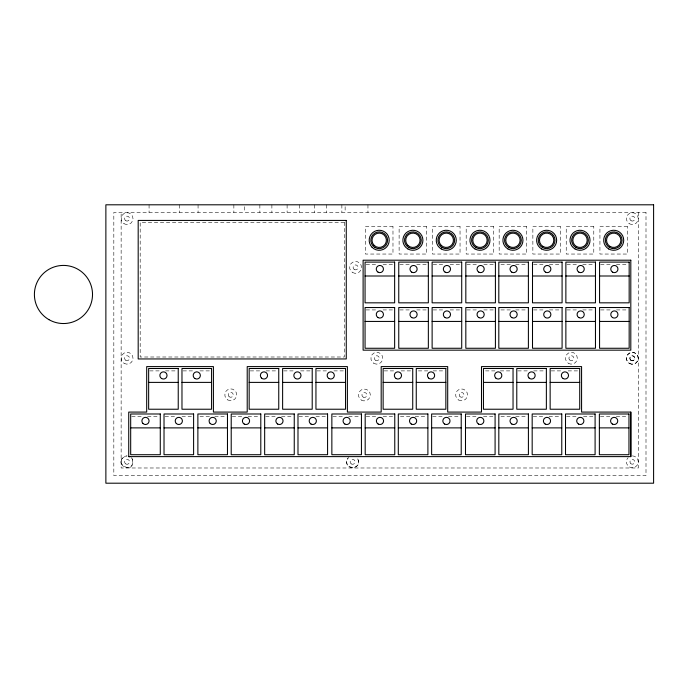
<?xml version="1.0" encoding="UTF-8"?>
<svg xmlns="http://www.w3.org/2000/svg" width="688" height="688" viewBox="0 0 688 688"><rect width="100%" height="100%" fill="white"/><g stroke="black" fill="none" stroke-linecap="round" stroke-linejoin="round"><path stroke-width="0.52" stroke-dasharray="3.44 2.58" d="M366.119 264.502L377.738 264.502M383.027 264.502L392.538 264.502M399.814 264.502L411.441 264.502M416.722 264.502L427.291 264.502M433.182 264.502L444.809 264.502M450.09 264.502L459.601 264.502M466.885 264.502L478.504 264.502M483.793 264.502L494.354 264.502M500.916 264.502L510.427 264.502M515.716 264.502L527.335 264.502M533.561 264.502L544.131 264.502M549.411 264.502L561.038 264.502M566.929 264.502L577.499 264.502M582.779 264.502L594.406 264.502M600.624 264.502L611.193 264.502M616.474 264.502L628.101 264.502M366.119 309.927L377.738 309.927M383.027 309.927L392.538 309.927M399.814 309.927L411.441 309.927M416.722 309.927L427.291 309.927M433.182 309.927L444.809 309.927M450.09 309.927L459.601 309.927M466.885 309.927L478.504 309.927M483.793 309.927L494.354 309.927M500.916 309.927L510.427 309.927M515.716 309.927L527.335 309.927M533.561 309.927L544.131 309.927M549.411 309.927L561.038 309.927M566.929 309.927L577.499 309.927M582.779 309.927L594.406 309.927M600.624 309.927L611.193 309.927M616.474 309.927L628.101 309.927M149.709 370.892L161.327 370.892M165.559 370.892L177.177 370.892M183.034 370.892L194.661 370.892M199.941 370.892L210.511 370.892M250.226 370.892L261.853 370.892M266.075 370.892L277.703 370.892M283.68 370.892L295.298 370.892M300.587 370.892L311.148 370.892M317.005 370.892L327.574 370.892M333.912 370.892L344.482 370.892M384.196 370.892L395.824 370.892M401.104 370.892L410.616 370.892M418.373 370.892L427.884 370.892M433.165 370.892L444.792 370.892M485.565 370.892L495.076 370.892M500.357 370.892L511.984 370.892M517.84 370.892L528.401 370.892M533.69 370.892L545.309 370.892M551.191 370.892L562.818 370.892M568.099 370.892L578.668 370.892M131.743 416.386L142.313 416.386M147.593 416.386L159.22 416.386M165.077 416.386L176.696 416.386M181.985 416.386L192.545 416.386M199.993 416.386L209.505 416.386M214.785 416.386L226.412 416.386M232.269 416.386L243.887 416.386M248.119 416.386L259.737 416.386M265.723 416.386L277.341 416.386M281.573 416.386L293.191 416.386M299.048 416.386L310.675 416.386M315.955 416.386L325.467 416.386M332.906 416.386L343.475 416.386M348.764 416.386L360.383 416.386M366.24 416.386L377.858 416.386M383.147 416.386L393.717 416.386M400.416 416.386L409.928 416.386M415.208 416.386L426.835 416.386M432.683 416.386L443.253 416.386M448.542 416.386L460.16 416.386M466.55 416.386L477.119 416.386M483.458 416.386L494.027 416.386M500.933 416.386L510.444 416.386M515.725 416.386L527.352 416.386M533.234 416.386L544.862 416.386M549.084 416.386L560.711 416.386M566.568 416.386L578.187 416.386M583.476 416.386L592.979 416.386M600.426 416.386L610.996 416.386M616.276 416.386L627.903 416.386M357.734 458.853C362.997 471.839 339.949 468.803 348.395 457.623A5.934 5.934 0 0 0 348.395 466.017A5.934 5.934 0 0 0 356.788 466.017A5.934 5.934 0 0 0 356.788 457.623M132.216 458.853C136.516 477.403 108.859 461.433 127.074 455.886A5.934 5.934 0 0 0 121.346 463.351A5.934 5.934 0 0 0 130.041 466.954A5.934 5.934 0 0 0 131.27 457.623M638.387 212.403L638.387 467.986L121.14 467.986L121.14 212.403M367.951 204.8L367.951 212.403M345.127 206.701L345.127 212.403M341.867 204.8L341.867 212.403M326.654 204.8L326.654 212.403M314.519 204.8L314.519 212.403M299.306 204.8L299.306 212.403M287.102 204.8L287.102 212.403M271.889 204.8L271.889 212.403M259.866 204.8L259.866 212.403M244.653 206.701L244.653 212.403M233.86 204.8L233.86 212.403M198.067 204.8L198.067 212.403M179.499 204.8L179.499 212.403M149.072 204.8L149.072 212.403M632.341 455.886A5.934 5.934 0 0 1 638.068 463.351A5.934 5.934 0 0 1 629.374 466.954A5.934 5.934 0 0 1 628.144 457.623M645.998 212.403L113.821 212.403L113.821 475.597L645.998 475.597L645.998 212.403M344.378 222.37L140.189 222.37L140.189 357.003L344.378 357.003L344.378 222.37M392.977 226.49L365.423 226.49L365.423 254.044L392.977 254.044L392.977 226.49M426.672 226.49L399.117 226.49L399.117 254.044L426.672 254.044L426.672 226.49M460.04 226.49L432.494 226.49L432.494 254.044L460.04 254.044L460.04 226.49M493.743 226.49L466.189 226.49L466.189 254.044L493.743 254.044L493.743 226.49M526.716 226.49L499.17 226.49L499.17 254.044L526.716 254.044L526.716 226.49M560.419 226.49L532.865 226.49L532.865 254.044L560.419 254.044L560.419 226.49M593.787 226.49L566.233 226.49L566.233 254.044L593.787 254.044L593.787 226.49M627.482 226.49L599.936 226.49L599.936 254.044L627.482 254.044L627.482 226.49M631.111 220.745A2.451 2.451 0 0 0 634.792 218.621A2.451 2.451 0 0 0 631.111 216.496A2.451 2.451 0 0 0 631.111 220.745M629.374 223.763A5.934 5.934 0 0 0 638.275 218.621A5.934 5.934 0 0 0 629.374 213.478A5.934 5.934 0 0 0 629.374 223.763M125.852 360.34A2.451 2.451 0 0 0 129.525 358.216A2.451 2.451 0 0 0 125.852 356.092A2.451 2.451 0 0 0 125.852 360.34M124.107 363.359A5.934 5.934 0 0 0 133.008 358.216A5.934 5.934 0 0 0 124.107 353.082A5.934 5.934 0 0 0 124.107 363.359M351.362 463.944A2.451 2.451 0 0 0 355.042 461.82A2.451 2.451 0 0 0 351.362 459.696A2.451 2.451 0 0 0 351.362 463.944M354.354 269.524A2.451 2.451 0 0 0 358.035 267.4A2.451 2.451 0 0 0 354.354 265.276A2.451 2.451 0 0 0 354.354 269.524M352.609 272.543A5.934 5.934 0 0 0 361.518 267.4A5.934 5.934 0 0 0 352.609 262.266A5.934 5.934 0 0 0 352.609 272.543M630.664 463.488A2.365 2.365 0 0 0 634.628 462.431A2.365 2.365 0 0 0 631.73 459.532A2.365 2.365 0 0 0 630.664 463.488M125.852 463.944A2.451 2.451 0 0 0 129.525 461.82A2.451 2.451 0 0 0 125.852 459.696A2.451 2.451 0 0 0 125.852 463.944M631.111 360.34A2.451 2.451 0 0 0 634.792 358.216A2.451 2.451 0 0 0 631.111 356.092A2.451 2.451 0 0 0 631.111 360.34M629.374 363.359A5.934 5.934 0 0 0 638.275 358.216A5.934 5.934 0 0 0 629.374 353.082A5.934 5.934 0 0 0 629.374 363.359M125.852 220.745A2.451 2.451 0 0 0 129.525 218.621A2.451 2.451 0 0 0 125.852 216.496A2.451 2.451 0 0 0 125.852 220.745M124.107 223.763A5.934 5.934 0 0 0 133.008 218.621A5.934 5.934 0 0 0 124.107 213.478A5.934 5.934 0 0 0 124.107 223.763M375.596 360.34A2.451 2.451 0 0 0 379.269 358.216A2.451 2.451 0 0 0 375.596 356.092A2.451 2.451 0 0 0 375.596 360.34M373.851 363.359A5.934 5.934 0 0 0 382.752 358.216A5.934 5.934 0 0 0 373.851 353.082A5.934 5.934 0 0 0 373.851 363.359M629.374 363.513A5.934 5.934 0 0 0 638.275 358.371A5.934 5.934 0 0 0 629.374 353.236A5.934 5.934 0 0 0 629.374 363.513M568.417 363.359A5.934 5.934 0 0 0 577.318 358.216A5.934 5.934 0 0 0 568.417 353.082A5.934 5.934 0 0 0 568.417 363.359M458.621 400.02A5.934 5.934 0 0 0 467.522 394.878A5.934 5.934 0 0 0 458.621 389.735A5.934 5.934 0 0 0 458.621 400.02M361.441 400.124A5.934 5.934 0 0 0 370.342 394.981A5.934 5.934 0 0 0 361.441 389.847A5.934 5.934 0 0 0 361.441 400.124M227.771 399.934A5.934 5.934 0 0 0 236.672 394.8A5.934 5.934 0 0 0 227.771 389.657A5.934 5.934 0 0 0 227.771 399.934M630.604 360.108A2.451 2.451 0 0 0 634.706 359.007A2.451 2.451 0 0 0 631.704 356.006A2.451 2.451 0 0 0 630.604 360.108M569.647 359.953A2.451 2.451 0 0 0 573.749 358.852A2.451 2.451 0 0 0 570.748 355.851A2.451 2.451 0 0 0 569.647 359.953M459.919 396.555A2.365 2.365 0 0 0 463.875 395.488A2.365 2.365 0 0 0 460.977 392.59A2.365 2.365 0 0 0 459.919 396.555M363.178 397.105A2.451 2.451 0 0 0 366.859 394.981A2.451 2.451 0 0 0 363.178 392.857A2.451 2.451 0 0 0 363.178 397.105M229.009 396.537A2.451 2.451 0 0 0 233.112 395.437A2.451 2.451 0 0 0 230.102 392.427A2.451 2.451 0 0 0 229.009 396.537"/><path stroke-width="1.03" d="M630.81 412.086L630.81 456.617L128.733 456.617L128.733 412.086L146.69 412.086L146.69 366.601L213.409 366.601L213.409 412.086L247.216 412.086L247.216 366.601L347.388 366.601L347.388 412.086L381.186 412.086L381.186 366.601L447.699 366.601L447.699 412.086L481.497 412.086L481.497 366.601L581.575 366.601L581.575 412.086L630.81 412.086L630.81 456.617M365.061 276L394.645 276M398.756 276L428.349 276M432.124 276L461.717 276M465.828 276L495.412 276M498.809 276L528.393 276M532.503 276L562.087 276M565.871 276L595.464 276M599.566 276L629.159 276M365.061 321.434L394.645 321.434M398.756 321.434L428.349 321.434M432.124 321.434L461.717 321.434M465.828 321.434L495.412 321.434M498.809 321.434L528.393 321.434M532.503 321.434L562.087 321.434M565.871 321.434L595.464 321.434M599.566 321.434L629.159 321.434M148.651 382.39L178.235 382.39M181.976 382.39L211.569 382.39M249.168 382.39L278.752 382.39M282.622 382.39L312.206 382.39M315.947 382.39L345.539 382.39M383.139 382.39L412.731 382.39M416.257 382.39L445.85 382.39M483.449 382.39L513.042 382.39M516.783 382.39L546.367 382.39M550.142 382.39L579.726 382.39M130.686 427.884L160.278 427.884M164.019 427.884L193.603 427.884M197.877 427.884L227.47 427.884M231.211 427.884L260.795 427.884M264.665 427.884L294.249 427.884M297.99 427.884L327.574 427.884M331.857 427.884L361.441 427.884M365.182 427.884L394.766 427.884M398.3 427.884L427.893 427.884M431.634 427.884L461.218 427.884M465.492 427.884L495.085 427.884M498.817 427.884L528.41 427.884M532.177 427.884L561.769 427.884M565.51 427.884L595.094 427.884M599.368 427.884L628.961 427.884M128.733 456.617L130.041 456.677M653.6 204.8L105.875 204.8L105.875 483.2L653.6 483.2L653.6 204.8M346.27 220.427L138.185 220.427L138.185 358.947L346.27 358.947L346.27 220.427M630.81 260.202L363.109 260.202L363.109 350.166L630.81 350.166L630.81 260.202M394.645 262.102L365.061 262.102L365.061 302.832L394.645 302.832L394.645 262.102M428.349 262.102L398.756 262.102L398.756 302.832L428.349 302.832L428.349 262.102M461.717 262.102L432.124 262.102L432.124 302.832L461.717 302.832L461.717 262.102M495.412 262.102L465.828 262.102L465.828 302.832L495.412 302.832L495.412 262.102M528.393 262.102L498.809 262.102L498.809 302.832L528.393 302.832L528.393 262.102M562.087 262.102L532.503 262.102L532.503 302.832L562.087 302.832L562.087 262.102M595.464 262.102L565.871 262.102L565.871 302.832L595.464 302.832L595.464 262.102M629.159 262.102L599.566 262.102L599.566 302.832L629.159 302.832L629.159 262.102M394.645 307.536L365.061 307.536L365.061 348.266L394.645 348.266L394.645 307.536M428.349 307.536L398.756 307.536L398.756 348.266L428.349 348.266L428.349 307.536M461.717 307.536L432.124 307.536L432.124 348.266L461.717 348.266L461.717 307.536M495.412 307.536L465.828 307.536L465.828 348.266L495.412 348.266L495.412 307.536M528.393 307.536L498.809 307.536L498.809 348.266L528.393 348.266L528.393 307.536M562.087 307.536L532.503 307.536L532.503 348.266L562.087 348.266L562.087 307.536M595.464 307.536L565.871 307.536L565.871 348.266L595.464 348.266L595.464 307.536M629.159 307.536L599.566 307.536L599.566 348.266L629.159 348.266L629.159 307.536M178.235 368.501L148.651 368.501L148.651 409.231L178.235 409.231L178.235 368.501M211.569 368.501L181.976 368.501L181.976 409.231L211.569 409.231L211.569 368.501M278.752 368.501L249.168 368.501L249.168 409.231L278.752 409.231L278.752 368.501M312.206 368.501L282.622 368.501L282.622 409.231L312.206 409.231L312.206 368.501M345.539 368.501L315.947 368.501L315.947 409.231L345.539 409.231L345.539 368.501M412.731 368.501L383.139 368.501L383.139 409.231L412.731 409.231L412.731 368.501M445.85 368.501L416.257 368.501L416.257 409.231L445.85 409.231L445.85 368.501M513.042 368.501L483.449 368.501L483.449 409.231L513.042 409.231L513.042 368.501M546.367 368.501L516.783 368.501L516.783 409.231L546.367 409.231L546.367 368.501M579.726 368.501L550.142 368.501L550.142 409.231L579.726 409.231L579.726 368.501M160.278 413.987L130.686 413.987L130.686 454.716L160.278 454.716L160.278 413.987M193.603 413.987L164.019 413.987L164.019 454.716L193.603 454.716L193.603 413.987M227.47 413.987L197.877 413.987L197.877 454.716L227.47 454.716L227.47 413.987M260.795 413.987L231.211 413.987L231.211 454.716L260.795 454.716L260.795 413.987M294.249 413.987L264.665 413.987L264.665 454.716L294.249 454.716L294.249 413.987M327.574 413.987L297.99 413.987L297.99 454.716L327.574 454.716L327.574 413.987M361.441 413.987L331.857 413.987L331.857 454.716L361.441 454.716L361.441 413.987M394.766 413.987L365.182 413.987L365.182 454.716L394.766 454.716L394.766 413.987M427.893 413.987L398.3 413.987L398.3 454.716L427.893 454.716L427.893 413.987M461.218 413.987L431.634 413.987L431.634 454.716L461.218 454.716L461.218 413.987M495.085 413.987L465.492 413.987L465.492 454.716L495.085 454.716L495.085 413.987M528.41 413.987L498.817 413.987L498.817 454.716L528.41 454.716L528.41 413.987M561.769 413.987L532.177 413.987L532.177 454.716L561.769 454.716L561.769 413.987M595.094 413.987L565.51 413.987L565.51 454.716L595.094 454.716L595.094 413.987M628.961 413.987L599.368 413.987L599.368 454.716L628.961 454.716L628.961 413.987M511.82 424.049A3.595 3.595 0 0 0 517.213 420.936A3.595 3.595 0 0 0 511.82 417.822A3.595 3.595 0 0 0 511.82 424.049M428.512 377.987A3.595 3.595 0 0 0 434.524 376.379A3.595 3.595 0 0 0 430.12 371.976A3.595 3.595 0 0 0 428.512 377.987M295.616 378.555A3.595 3.595 0 0 0 301.009 375.45A3.595 3.595 0 0 0 295.616 372.337A3.595 3.595 0 0 0 295.616 378.555M444.629 424.049A3.595 3.595 0 0 0 450.021 420.936A3.595 3.595 0 0 0 444.629 417.822A3.595 3.595 0 0 0 444.629 424.049M578.505 424.049A3.595 3.595 0 0 0 583.897 420.936A3.595 3.595 0 0 0 578.505 417.822A3.595 3.595 0 0 0 578.505 424.049M478.487 424.049A3.595 3.595 0 0 0 483.879 420.936A3.595 3.595 0 0 0 478.487 417.822A3.595 3.595 0 0 0 478.487 424.049M529.029 377.987A3.595 3.595 0 0 0 535.049 376.379A3.595 3.595 0 0 0 530.646 371.976A3.595 3.595 0 0 0 529.029 377.987M277.66 424.049A3.595 3.595 0 0 0 283.052 420.936A3.595 3.595 0 0 0 277.66 417.822A3.595 3.595 0 0 0 277.66 424.049M411.295 424.049A3.595 3.595 0 0 0 416.687 420.936A3.595 3.595 0 0 0 411.295 417.822A3.595 3.595 0 0 0 411.295 424.049M563.137 378.555A3.595 3.595 0 0 0 568.529 375.45A3.595 3.595 0 0 0 563.137 372.337A3.595 3.595 0 0 0 563.137 378.555M612.372 424.049A3.595 3.595 0 0 0 617.755 420.936A3.595 3.595 0 0 0 612.372 417.822A3.595 3.595 0 0 0 612.372 424.049M545.18 424.049A3.595 3.595 0 0 0 550.563 420.936A3.595 3.595 0 0 0 545.18 417.822A3.595 3.595 0 0 0 545.18 424.049M495.704 377.987A3.595 3.595 0 0 0 501.715 376.379A3.595 3.595 0 0 0 497.312 371.976A3.595 3.595 0 0 0 495.704 377.987M411.759 272.164A3.595 3.595 0 0 0 417.143 269.051A3.595 3.595 0 0 0 411.759 265.938A3.595 3.595 0 0 0 411.759 272.164M408.706 247.534A8.385 8.385 0 0 0 421.28 240.267A8.385 8.385 0 0 0 408.706 233.008A8.385 8.385 0 0 0 408.706 247.534M407.812 245.349A7.19 7.19 0 0 0 419.843 242.133A7.19 7.19 0 0 0 411.037 233.327A7.19 7.19 0 0 0 407.812 245.349M344.851 424.049A3.595 3.595 0 0 0 350.244 420.936A3.595 3.595 0 0 0 344.851 417.822A3.595 3.595 0 0 0 344.851 424.049M378.176 424.049A3.595 3.595 0 0 0 383.569 420.936A3.595 3.595 0 0 0 378.176 417.822A3.595 3.595 0 0 0 378.176 424.049M310.985 424.049A3.595 3.595 0 0 0 316.377 420.936A3.595 3.595 0 0 0 310.985 417.822A3.595 3.595 0 0 0 310.985 424.049M328.95 378.555A3.595 3.595 0 0 0 334.334 375.45A3.595 3.595 0 0 0 328.95 372.337A3.595 3.595 0 0 0 328.95 378.555M142.941 423.473A3.595 3.595 0 0 0 148.952 421.864A3.595 3.595 0 0 0 144.557 417.461A3.595 3.595 0 0 0 142.941 423.473M375.003 247.534A8.385 8.385 0 0 0 387.585 240.267A8.385 8.385 0 0 0 375.003 233.008A8.385 8.385 0 0 0 375.003 247.534M374.117 245.349A7.19 7.19 0 0 0 386.14 242.133A7.19 7.19 0 0 0 377.342 233.327A7.19 7.19 0 0 0 374.117 245.349M161.646 378.555A3.595 3.595 0 0 0 167.038 375.45A3.595 3.595 0 0 0 161.646 372.337A3.595 3.595 0 0 0 161.646 378.555M396.133 378.555A3.595 3.595 0 0 0 401.525 375.45A3.595 3.595 0 0 0 396.133 372.337A3.595 3.595 0 0 0 396.133 378.555M378.056 272.164A3.595 3.595 0 0 0 383.448 269.051A3.595 3.595 0 0 0 378.056 265.938A3.595 3.595 0 0 0 378.056 272.164M378.056 317.598A3.595 3.595 0 0 0 383.448 314.485A3.595 3.595 0 0 0 378.056 311.372A3.595 3.595 0 0 0 378.056 317.598M511.803 317.598A3.595 3.595 0 0 0 517.195 314.485A3.595 3.595 0 0 0 511.803 311.372A3.595 3.595 0 0 0 511.803 317.598M478.822 317.598A3.595 3.595 0 0 0 484.214 314.485A3.595 3.595 0 0 0 478.822 311.372A3.595 3.595 0 0 0 478.822 317.598M545.498 317.598A3.595 3.595 0 0 0 550.89 314.485A3.595 3.595 0 0 0 545.498 311.372A3.595 3.595 0 0 0 545.498 317.598M442.074 247.534A8.385 8.385 0 0 0 454.648 240.267A8.385 8.385 0 0 0 442.074 233.008A8.385 8.385 0 0 0 442.074 247.534M441.189 245.349A7.19 7.19 0 0 0 453.211 242.133A7.19 7.19 0 0 0 444.405 233.327A7.19 7.19 0 0 0 441.189 245.349M609.516 247.534A8.385 8.385 0 0 0 622.09 240.267A8.385 8.385 0 0 0 609.516 233.008A8.385 8.385 0 0 0 609.516 247.534M610.118 246.493A7.19 7.19 0 0 0 620.894 240.267A7.19 7.19 0 0 0 610.118 234.049A7.19 7.19 0 0 0 610.118 246.493M542.445 247.534A8.385 8.385 0 0 0 555.027 240.267A8.385 8.385 0 0 0 542.445 233.008A8.385 8.385 0 0 0 542.445 247.534M543.047 246.493A7.19 7.19 0 0 0 553.831 240.267A7.19 7.19 0 0 0 543.047 234.049A7.19 7.19 0 0 0 543.047 246.493M508.75 247.534A8.385 8.385 0 0 0 521.332 240.267A8.385 8.385 0 0 0 508.75 233.008A8.385 8.385 0 0 0 508.75 247.534M509.352 246.493A7.19 7.19 0 0 0 520.128 240.267A7.19 7.19 0 0 0 509.352 234.049A7.19 7.19 0 0 0 509.352 246.493M511.803 272.164A3.595 3.595 0 0 0 517.195 269.051A3.595 3.595 0 0 0 511.803 265.938A3.595 3.595 0 0 0 511.803 272.164M445.127 272.164A3.595 3.595 0 0 0 450.52 269.051A3.595 3.595 0 0 0 445.127 265.938A3.595 3.595 0 0 0 445.127 272.164M478.822 272.164A3.595 3.595 0 0 0 484.214 269.051A3.595 3.595 0 0 0 478.822 265.938A3.595 3.595 0 0 0 478.822 272.164M445.127 317.598A3.595 3.595 0 0 0 450.52 314.485A3.595 3.595 0 0 0 445.127 311.372A3.595 3.595 0 0 0 445.127 317.598M475.769 247.534A8.385 8.385 0 0 0 488.351 240.267A8.385 8.385 0 0 0 475.769 233.008A8.385 8.385 0 0 0 475.769 247.534M476.371 246.493A7.19 7.19 0 0 0 487.156 240.267A7.19 7.19 0 0 0 476.371 234.049A7.19 7.19 0 0 0 476.371 246.493M210.132 423.473A3.595 3.595 0 0 0 216.144 421.864A3.595 3.595 0 0 0 211.741 417.461A3.595 3.595 0 0 0 210.132 423.473M244.206 424.049A3.595 3.595 0 0 0 249.598 420.936A3.595 3.595 0 0 0 244.206 417.822A3.595 3.595 0 0 0 244.206 424.049M261.423 377.987A3.595 3.595 0 0 0 267.434 376.379A3.595 3.595 0 0 0 263.031 371.976A3.595 3.595 0 0 0 261.423 377.987M176.274 423.473A3.595 3.595 0 0 0 182.286 421.864A3.595 3.595 0 0 0 177.882 417.461A3.595 3.595 0 0 0 176.274 423.473M194.971 378.555A3.595 3.595 0 0 0 200.363 375.45A3.595 3.595 0 0 0 194.971 372.337A3.595 3.595 0 0 0 194.971 378.555M411.759 317.598A3.595 3.595 0 0 0 417.143 314.485A3.595 3.595 0 0 0 411.759 311.372A3.595 3.595 0 0 0 411.759 317.598M578.866 317.598A3.595 3.595 0 0 0 584.258 314.485A3.595 3.595 0 0 0 578.866 311.372A3.595 3.595 0 0 0 578.866 317.598M578.866 272.164A3.595 3.595 0 0 0 584.258 269.051A3.595 3.595 0 0 0 578.866 265.938A3.595 3.595 0 0 0 578.866 272.164M612.569 272.164A3.595 3.595 0 0 0 617.962 269.051A3.595 3.595 0 0 0 612.569 265.938A3.595 3.595 0 0 0 612.569 272.164M612.569 317.598A3.595 3.595 0 0 0 617.962 314.485A3.595 3.595 0 0 0 612.569 311.372A3.595 3.595 0 0 0 612.569 317.598M575.822 247.534A8.385 8.385 0 0 0 588.395 240.267A8.385 8.385 0 0 0 575.822 233.008A8.385 8.385 0 0 0 575.822 247.534M576.415 246.493A7.19 7.19 0 0 0 587.199 240.267A7.19 7.19 0 0 0 576.415 234.049A7.19 7.19 0 0 0 576.415 246.493M545.498 272.164A3.595 3.595 0 0 0 550.89 269.051A3.595 3.595 0 0 0 545.498 265.938A3.595 3.595 0 0 0 545.498 272.164M608.699 248.944A10.01 10.01 0 0 0 623.724 240.267A10.01 10.01 0 0 0 608.699 231.598A10.01 10.01 0 0 0 608.699 248.944M575.005 248.944A10.01 10.01 0 0 0 590.02 240.267A10.01 10.01 0 0 0 575.005 231.598A10.01 10.01 0 0 0 575.005 248.944M541.637 248.944A10.01 10.01 0 0 0 556.652 240.267A10.01 10.01 0 0 0 541.637 231.598A10.01 10.01 0 0 0 541.637 248.944M507.933 248.944A10.01 10.01 0 0 0 522.957 240.267A10.01 10.01 0 0 0 507.933 231.598A10.01 10.01 0 0 0 507.933 248.944M474.961 248.944A10.01 10.01 0 0 0 489.976 240.267A10.01 10.01 0 0 0 474.961 231.598A10.01 10.01 0 0 0 474.961 248.944M441.257 248.944A10.01 10.01 0 0 0 456.282 240.267A10.01 10.01 0 0 0 441.257 231.598A10.01 10.01 0 0 0 441.257 248.944M407.889 248.944A10.01 10.01 0 0 0 422.914 240.267A10.01 10.01 0 0 0 407.889 231.598A10.01 10.01 0 0 0 407.889 248.944M372.122 247.353A10.01 10.01 0 0 0 388.875 242.864A10.01 10.01 0 0 0 376.611 230.6A10.01 10.01 0 0 0 372.122 247.353M48.934 319.645A29.059 29.059 0 0 0 92.519 294.473A29.059 29.059 0 0 0 48.934 269.309A29.059 29.059 0 0 0 48.934 319.645"/></g></svg>
